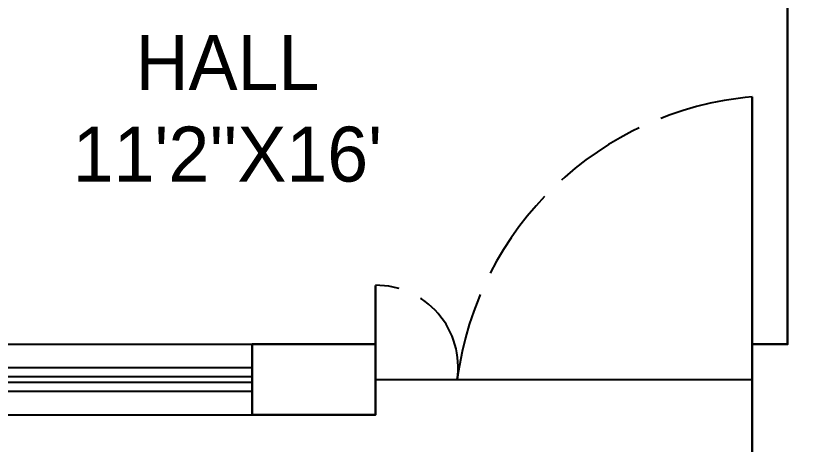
# Model space of a CAD drawing. Header units: feet. Extents: x 3867 to 6666, y -160 to 1574.
# Drawn here: x 6256.2 to 6356.7, y 2.6 to 57.2 of the extents above; entities that cross this region are included whole.
import ezdxf

# ---------------------------------------------------------------- set-up
doc = ezdxf.new("R2010")
doc.units = ezdxf.units.FT
doc.linetypes.add('ACAD_ISO02W100', pattern=[15, 12, -3])
doc.layers.add('5', color=5, linetype='Continuous')
doc.layers.add('PDF_Text', color=7, linetype='Continuous')
doc.styles.add('PDF Bahnschrift', font='')
doc.styles.get('PDF Bahnschrift').set_extended_font_data('Bahnschrift')

# ---------------------------------------------------------------- blocks, each defined once
blk = doc.blocks.new('WD_WIN4')
for p, q in [((-0.5, 0.5), (0.5, 0.5)), ((-0.5, 0.12), (0.5, 0.12)), ((-0.5, -0.12), (0.5, -0.12)), ((-0.5, -0.5), (0.5, -0.5))]:
    blk.add_line(p, q)

msp = doc.modelspace()

# ---------------------------------------------------------------- linework, layer by layer
at = {"lineweight": -3}
for p, q in [((6354.49, 210.35), (6354.49, 15.35)), ((6220.99, 15.35), (6301.99, 15.35)), ((6301.99, 15.35), (6301.99, 6.35)), ((6349.99, 15.35), (6349.99, -43.15)), ((6349.99, 15.35), (6354.49, 15.35)), ((6301.99, 10.85), (6349.99, 10.85)), ((6211.99, 6.35), (6301.99, 6.35))]:
    msp.add_line(p, q, dxfattribs=at)
at = {"lineweight": 30}
for p, q in [((6349.99, 10.85), (6349.99, 46.85)), ((6301.99, 10.85), (6301.99, 22.85))]:
    msp.add_line(p, q, dxfattribs=at)
for points in [[(6349.99, -43.15), (6401.77, -43.15), (6401.77, -34.15), (6358.99, -34.15), (6358.99, 210.35), (6354.49, 210.35), (6354.49, 15.35), (6349.99, 15.35), (6349.99, 10.85)], [(6286.27, 6.35), (6301.99, 6.35), (6301.99, 15.35), (6286.27, 15.35)]]:
    msp.add_lwpolyline(points, close=True, dxfattribs=at)
at = {"linetype": 'ACAD_ISO02W100'}
for centre, radius, start, end in [((6353.53, 5.54), 41.46, 94.896, 172.6426), ((6302.08, 12.41), 10.45, 351.4447, 90.489)]:
    msp.add_arc(centre, radius, start, end, dxfattribs=at)
at = {"layer": '5'}
msp.add_line((6286.27, 6.35), (6286.27, 15.35), dxfattribs=at)

# ---------------------------------------------------------------- block references
at = {"layer": '5', "xscale": 48, "yscale": 3, "zscale": 48, "rotation": 180}
msp.add_blockref('WD_WIN4', (6262.27, 10.85), dxfattribs=at)

# ---------------------------------------------------------------- texts
at = {"layer": 'PDF_Text', "insert": (6338.62, 54.74), "char_height": 7.6354, "width": 110.9724, "attachment_point": 3, "style": 'PDF Bahnschrift'}
msp.add_mtext("\\pxqc;{\\H0.91678x;HALL\\P11'2''X16'}", dxfattribs=at)

doc.saveas('drawing.dxf')
